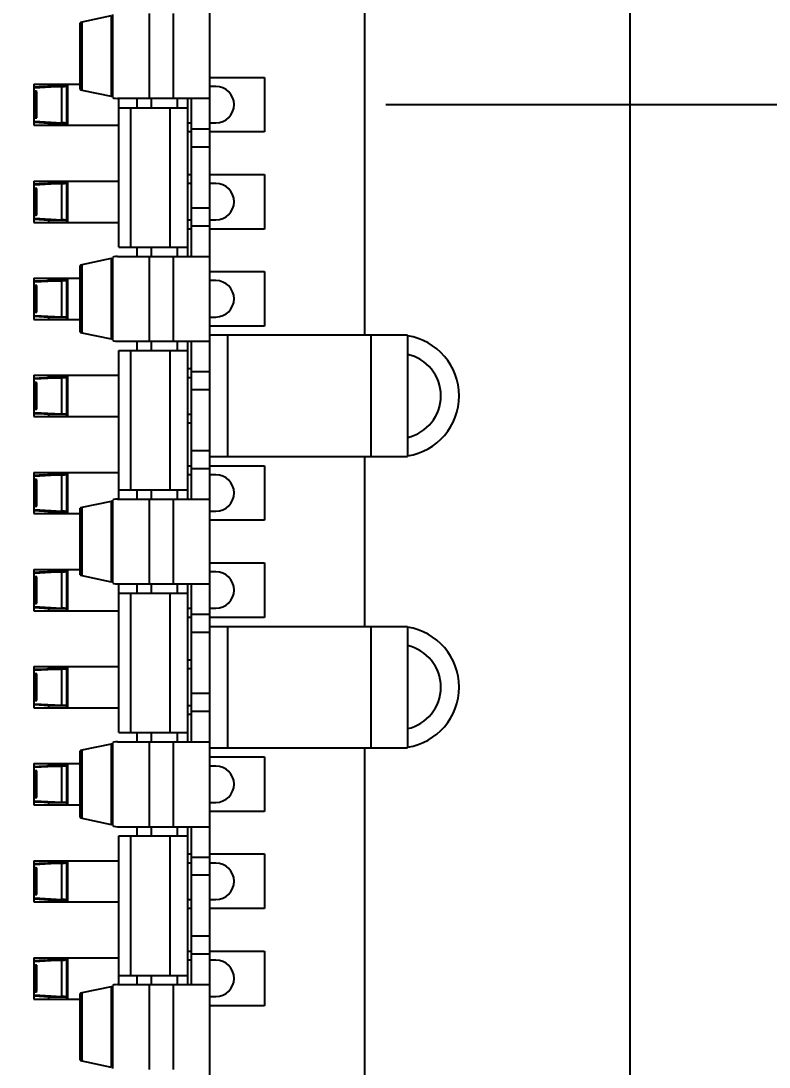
# Model space of a CAD drawing. Header units: millimetres. Extents: x 0 to 841, y 0 to 594.
# Drawn here: x 384.07 to 390.24, y 348 to 356.62 of the extents above; entities that cross this region are included whole.
import ezdxf

# ---------------------------------------------------------------- set-up
doc = ezdxf.new("R2010")
doc.units = ezdxf.units.MM
doc.header["$LTSCALE"] = 46.255
doc.layers.get('0').update_dxf_attribs({"linetype": 'CONTINUOUS'})
doc.layers.add('ASSEM_MEM', color=7, linetype='CONTINUOUS')
doc.styles.get("Standard").update_dxf_attribs({"font": 'txt', "width": 0.8})
doc.dimstyles.new('DIMSTYLE_1', dxfattribs={"dimtxt": 3, "dimasz": 2.1, "dimexe": 2, "dimexo": 1, "dimgap": 0.75, "dimtad": 0, "dimtih": 1, "dimtoh": 1, "dimzin": 0, "dimdsep": 46, "dimtxsty": 'STANDARD', "dimblk": '_FILLED', "dimblk1": '_FILLED', "dimblk2": '_FILLED', "dimcen": 0.09, "dimazin": 0, "dimtp": 0.01, "dimtm": 0.01, "dimtfac": 1, "dimtofl": 0, "dimtmove": 0, "dimatfit": 3, "dimldrblk": '_FILLED', "dimfxl": 1, "dimtolj": 1, "dimtzin": 0, "dimarcsym": 0})

# ---------------------------------------------------------------- blocks, each defined once
blk = doc.blocks.new('*D15')
at = {"color": 7, "linetype": 'CONTINUOUS'}
for p, q in [((385.4065, 374.0309), (412.0431, 375.5636)), ((412.0431, 375.5636), (412.0431, 374.9567)), ((385.4065, 357.1553), (385.4065, 374.0309))]:
    blk.add_line(p, q, dxfattribs=at)
at = {"color": 7, "linetype": 'CONTINUOUS', "insert": (408.2931, 373.4567), "char_height": 3, "width": 14.4, "attachment_point": 3, "rotation": 90, "line_spacing_factor": 0.9}
blk.add_mtext('169.31', dxfattribs=at)
blk = doc.blocks.new('_FILLED')
at = {"color": 0, "linetype": 'BYBLOCK'}
blk.add_solid([(0, 0), (-1, 0.1667), (-1, -0.1667)], dxfattribs=at)
blk = doc.blocks.new('*D32')
at = {"color": 7, "linetype": 'CONTINUOUS'}
for p, q in [((351.8965, 329.9903), (369.83, 329.9903)), ((369.83, 329.9903), (372.9964, 324.6812)), ((372.9964, 324.6812), (426.0896, 324.6812))]:
    blk.add_line(p, q, dxfattribs=at)
at = {"color": 7, "linetype": 'CONTINUOUS', "insert": (427.5896, 328.4312), "char_height": 3, "width": 14.4, "attachment_point": 1, "line_spacing_factor": 0.9}
blk.add_mtext('156.65', dxfattribs=at)
blk = doc.blocks.new('*D33')
at = {"color": 7, "linetype": 'CONTINUOUS'}
blk.add_line((387.0815, 355.9303), (424.92, 355.9303), dxfattribs=at)
at = {"color": 7, "linetype": 'CONTINUOUS', "insert": (426.42, 359.6803), "char_height": 3, "width": 14.4, "attachment_point": 1, "line_spacing_factor": 0.9}
blk.add_mtext('130.71', dxfattribs=at)
blk = doc.blocks.new('*D54')
at = {"color": 7, "linetype": 'CONTINUOUS'}
blk.add_line((387.0815, 338.9303), (426.0187, 338.9303), dxfattribs=at)
at = {"color": 7, "linetype": 'CONTINUOUS', "insert": (427.5187, 342.6803), "char_height": 3, "width": 14.4, "attachment_point": 1, "line_spacing_factor": 0.9}
blk.add_mtext('147.71', dxfattribs=at)

msp = doc.modelspace()

# ---------------------------------------------------------------- linework, layer by layer
at = {"layer": 'ASSEM_MEM', "color": 7, "linetype": 'CONTINUOUS'}
for p, q in [((389.0965, 314.6403), (389.0965, 482.6403)), ((386.9065, 360.5803), (386.9065, 354.0303)), ((385.6315, 345.8803), (385.6315, 358.3803)), ((384.8196, 356.6612), (384.5756, 356.6102)), ((384.8196, 356.6612), (384.8196, 355.9994)), ((384.8315, 355.9888), (384.8315, 356.6719)), ((385.1315, 356.6803), (385.1315, 355.9803)), ((385.3315, 355.9803), (385.3315, 356.6803)), ((384.5637, 356.0556), (384.5637, 356.6051)), ((384.5756, 356.6102), (384.5756, 356.0505)), ((385.6315, 356.1553), (386.0815, 356.1553)), ((386.0815, 356.1553), (386.0815, 355.7053)), ((384.1815, 356.1003), (384.5637, 356.1003)), ((384.1815, 356.1003), (384.1815, 355.7603)), ((384.2672, 356.0793), (384.1829, 356.0747)), ((384.4121, 356.0793), (384.1833, 356.0668)), ((384.2672, 356.0793), (384.4121, 356.0793)), ((384.3015, 356.1003), (384.3015, 356.0845)), ((384.3015, 356.0845), (384.4515, 356.0845)), ((384.4515, 356.0837), (384.3015, 356.0837)), ((384.4121, 355.7814), (384.4121, 356.0793)), ((384.4515, 356.1003), (384.4515, 356.0845)), ((384.4515, 356.0837), (384.4515, 355.777)), ((384.4615, 356.0803), (384.4515, 356.0803)), ((384.4615, 355.7603), (384.4615, 356.1003)), ((384.5756, 356.0505), (384.8196, 355.9994)), ((385.6815, 356.0803), (385.6315, 356.0803)), ((384.1815, 356.0366), (384.197, 356.0366)), ((384.1933, 355.9566), (384.1815, 355.9566)), ((384.1933, 355.9041), (384.1933, 355.9566)), ((384.197, 356.0366), (384.2048, 356.0391)), ((384.2048, 356.0391), (384.2051, 356.0393)), ((384.2048, 355.8216), (384.2048, 356.0391)), ((384.2051, 355.8214), (384.2051, 356.0393)), ((385.6315, 355.9803), (384.8717, 355.9803)), ((384.8815, 354.7553), (384.8815, 355.9803)), ((385.0315, 355.9803), (385.0315, 355.9053)), ((385.1515, 355.9053), (385.1515, 355.9803)), ((385.3615, 355.9803), (385.3615, 355.9053)), ((385.4515, 354.6803), (385.4515, 355.9803)), ((385.4815, 354.6803), (385.4815, 355.9803)), ((384.1815, 355.9041), (384.1933, 355.9041)), ((384.8815, 355.9053), (385.4515, 355.9053)), ((384.9815, 354.7553), (384.9815, 355.9053)), ((385.3015, 355.9053), (385.3015, 354.7553)), ((384.197, 355.8241), (384.1815, 355.8241)), ((384.1829, 355.786), (384.2672, 355.7814)), ((384.1833, 355.7939), (384.4121, 355.7814)), ((384.197, 355.8241), (384.2048, 355.8216)), ((384.2051, 355.8214), (384.2048, 355.8216)), ((384.2672, 355.7814), (384.4121, 355.7814)), ((384.1815, 355.7603), (384.8815, 355.7603)), ((384.4515, 355.777), (384.3015, 355.777)), ((384.4515, 355.7761), (384.3015, 355.7761)), ((384.3015, 355.7761), (384.3015, 355.7603)), ((384.4515, 355.777), (384.4471, 355.7785)), ((384.4515, 355.7803), (384.4615, 355.7803)), ((384.4515, 355.7761), (384.4515, 355.7603)), ((385.4515, 355.7803), (385.4815, 355.7803)), ((385.4815, 355.7053), (385.4515, 355.7053)), ((385.4815, 355.7303), (385.6315, 355.7303)), ((385.6315, 355.7803), (385.6815, 355.7803)), ((386.0815, 355.7053), (385.6315, 355.7053)), ((385.6315, 355.5803), (385.4815, 355.5803)), ((385.4515, 355.3553), (385.4815, 355.3553)), ((385.6315, 355.3553), (386.0815, 355.3553)), ((386.0815, 355.3553), (386.0815, 354.9053)), ((384.1815, 355.3003), (384.8815, 355.3003)), ((384.1815, 355.3003), (384.1815, 354.9603)), ((384.2672, 355.2793), (384.1829, 355.2747)), ((384.4121, 355.2793), (384.1833, 355.2668)), ((384.2672, 355.2793), (384.4121, 355.2793)), ((384.3015, 355.3003), (384.3015, 355.2845)), ((384.3015, 355.2845), (384.4515, 355.2845)), ((384.4515, 355.2837), (384.3015, 355.2837)), ((384.4121, 354.9814), (384.4121, 355.2793)), ((384.4515, 355.3003), (384.4515, 355.2845)), ((384.4515, 355.2837), (384.4515, 354.977)), ((384.4615, 355.2803), (384.4515, 355.2803)), ((384.4615, 354.9603), (384.4615, 355.3003)), ((385.4815, 355.2803), (385.4515, 355.2803)), ((385.6815, 355.2803), (385.6315, 355.2803)), ((384.1815, 355.2366), (384.197, 355.2366)), ((384.197, 355.2366), (384.2048, 355.2391)), ((384.2048, 355.2391), (384.2051, 355.2393)), ((384.2048, 355.0216), (384.2048, 355.2391)), ((384.2051, 355.0214), (384.2051, 355.2393)), ((384.1933, 355.1566), (384.1815, 355.1566)), ((384.1815, 355.1041), (384.1933, 355.1041)), ((384.1933, 355.1041), (384.1933, 355.1566)), ((384.197, 355.0241), (384.1815, 355.0241)), ((384.197, 355.0241), (384.2048, 355.0216)), ((384.2051, 355.0214), (384.2048, 355.0216)), ((385.4815, 355.0803), (385.6315, 355.0803)), ((384.1815, 354.9603), (384.8815, 354.9603)), ((384.1829, 354.986), (384.2672, 354.9814)), ((384.1833, 354.9939), (384.4121, 354.9814)), ((384.2672, 354.9814), (384.4121, 354.9814)), ((384.4515, 354.977), (384.3015, 354.977)), ((384.4515, 354.9761), (384.3015, 354.9761)), ((384.3015, 354.9761), (384.3015, 354.9603)), ((384.4515, 354.977), (384.4471, 354.9785)), ((384.4515, 354.9803), (384.4615, 354.9803)), ((384.4515, 354.9761), (384.4515, 354.9603)), ((385.4515, 354.9803), (385.4815, 354.9803)), ((385.6315, 354.9303), (385.4815, 354.9303)), ((385.6315, 354.9803), (385.6815, 354.9803)), ((385.4815, 354.9053), (385.4515, 354.9053)), ((386.0815, 354.9053), (385.6315, 354.9053)), ((384.8815, 354.7553), (385.4515, 354.7553)), ((385.0315, 354.7553), (385.0315, 354.6803)), ((385.1515, 354.6803), (385.1515, 354.7553)), ((385.3615, 354.7553), (385.3615, 354.6803)), ((384.8196, 354.6612), (384.5756, 354.6102)), ((384.8196, 354.6612), (384.8196, 353.9994)), ((384.8315, 353.9888), (384.8315, 354.6719)), ((384.8717, 354.6803), (385.6315, 354.6803)), ((385.1315, 354.6803), (385.1315, 353.9803)), ((385.3315, 353.9803), (385.3315, 354.6803)), ((384.5637, 354.0556), (384.5637, 354.6051)), ((384.5756, 354.6102), (384.5756, 354.0505)), ((384.1815, 354.5003), (384.5637, 354.5003)), ((384.1815, 354.5003), (384.1815, 354.1603)), ((384.3015, 354.5003), (384.3015, 354.4845)), ((384.4515, 354.5003), (384.4515, 354.4845)), ((384.4615, 354.1603), (384.4615, 354.5003)), ((385.6315, 354.5553), (386.0815, 354.5553)), ((386.0815, 354.5553), (386.0815, 354.1053)), ((384.1815, 354.4366), (384.197, 354.4366)), ((384.2672, 354.4793), (384.1829, 354.4747)), ((384.4121, 354.4793), (384.1833, 354.4668)), ((384.197, 354.4366), (384.2048, 354.4391)), ((384.2048, 354.4391), (384.2051, 354.4393)), ((384.2048, 354.2216), (384.2048, 354.4391)), ((384.2051, 354.2214), (384.2051, 354.4393)), ((384.2672, 354.4793), (384.4121, 354.4793)), ((384.3015, 354.4845), (384.4515, 354.4845)), ((384.4515, 354.4837), (384.3015, 354.4837)), ((384.4121, 354.1814), (384.4121, 354.4793)), ((384.4515, 354.4837), (384.4515, 354.177)), ((384.4615, 354.4803), (384.4515, 354.4803)), ((385.6815, 354.4803), (385.6315, 354.4803)), ((384.1933, 354.3566), (384.1815, 354.3566)), ((384.1933, 354.3041), (384.1933, 354.3566)), ((384.1815, 354.3041), (384.1933, 354.3041)), ((384.197, 354.2241), (384.1815, 354.2241)), ((384.1815, 354.1603), (384.5637, 354.1603)), ((384.1829, 354.186), (384.2672, 354.1814)), ((384.1833, 354.1939), (384.4121, 354.1814)), ((384.197, 354.2241), (384.2048, 354.2216)), ((384.2051, 354.2214), (384.2048, 354.2216)), ((384.2672, 354.1814), (384.4121, 354.1814)), ((384.4515, 354.177), (384.3015, 354.177)), ((384.4515, 354.1761), (384.3015, 354.1761)), ((384.3015, 354.1761), (384.3015, 354.1603)), ((384.4515, 354.177), (384.4471, 354.1785)), ((384.4515, 354.1803), (384.4615, 354.1803)), ((384.4515, 354.1761), (384.4515, 354.1603)), ((385.6315, 354.1803), (385.6815, 354.1803)), ((386.0815, 354.1053), (385.6315, 354.1053)), ((384.5756, 354.0505), (384.8196, 353.9994)), ((384.8717, 353.9803), (385.6315, 353.9803)), ((385.0315, 353.9803), (385.0315, 353.9053)), ((385.1515, 353.9053), (385.1515, 353.9803)), ((385.3615, 353.9803), (385.3615, 353.9053)), ((385.4515, 352.6803), (385.4515, 353.9803)), ((385.4815, 352.6803), (385.4815, 353.9803)), ((387.2615, 354.0303), (385.6315, 354.0303)), ((385.7815, 353.0303), (385.7815, 354.0303)), ((386.9615, 353.0303), (386.9615, 354.0303)), ((387.2615, 354.0303), (387.2615, 353.0303)), ((384.8815, 353.9053), (385.4515, 353.9053)), ((384.8815, 352.6803), (384.8815, 353.9053)), ((384.9815, 352.7553), (384.9815, 353.9053)), ((385.3015, 353.9053), (385.3015, 352.7553)), ((385.4515, 353.7553), (385.4815, 353.7553)), ((385.4815, 353.7303), (385.6315, 353.7303)), ((384.1815, 353.7003), (384.8815, 353.7003)), ((384.1815, 353.7003), (384.1815, 353.3603)), ((384.1815, 353.6366), (384.197, 353.6366)), ((384.2672, 353.6793), (384.1829, 353.6747)), ((384.4121, 353.6793), (384.1833, 353.6668)), ((384.197, 353.6366), (384.2048, 353.6391)), ((384.2048, 353.6391), (384.2051, 353.6393)), ((384.2048, 353.4216), (384.2048, 353.6391)), ((384.2051, 353.4214), (384.2051, 353.6393)), ((384.2672, 353.6793), (384.4121, 353.6793)), ((384.3015, 353.7003), (384.3015, 353.6845)), ((384.3015, 353.6845), (384.4515, 353.6845)), ((384.4515, 353.6837), (384.3015, 353.6837)), ((384.4121, 353.3814), (384.4121, 353.6793)), ((384.4515, 353.7003), (384.4515, 353.6845)), ((384.4515, 353.6837), (384.4515, 353.377)), ((384.4615, 353.6803), (384.4515, 353.6803)), ((384.4615, 353.3603), (384.4615, 353.7003)), ((385.4815, 353.6803), (385.4515, 353.6803)), ((384.1933, 353.5566), (384.1815, 353.5566)), ((384.1933, 353.5041), (384.1933, 353.5566)), ((385.6315, 353.5803), (385.4815, 353.5803)), ((384.1815, 353.5041), (384.1933, 353.5041)), ((384.197, 353.4241), (384.1815, 353.4241)), ((384.1829, 353.386), (384.2672, 353.3814)), ((384.1833, 353.3939), (384.4121, 353.3814)), ((384.197, 353.4241), (384.2048, 353.4216)), ((384.2051, 353.4214), (384.2048, 353.4216)), ((384.2672, 353.3814), (384.4121, 353.3814)), ((384.4515, 353.377), (384.3015, 353.377)), ((384.4515, 353.3761), (384.3015, 353.3761)), ((384.3015, 353.3761), (384.3015, 353.3603)), ((384.4515, 353.377), (384.4471, 353.3785)), ((384.4515, 353.3803), (384.4615, 353.3803)), ((384.4515, 353.3761), (384.4515, 353.3603)), ((385.4515, 353.3803), (385.4815, 353.3803)), ((384.1815, 353.3603), (384.8815, 353.3603)), ((385.4815, 353.3053), (385.4515, 353.3053)), ((385.4815, 353.0803), (385.6315, 353.0803)), ((385.6315, 353.0303), (387.2615, 353.0303)), ((386.9065, 353.0303), (386.9065, 351.6303)), ((385.4515, 352.9553), (385.4815, 352.9553)), ((385.6315, 352.9553), (386.0815, 352.9553)), ((386.0815, 352.9553), (386.0815, 352.5053)), ((384.1815, 352.9003), (384.8815, 352.9003)), ((384.1815, 352.9003), (384.1815, 352.5603)), ((384.2672, 352.8793), (384.1829, 352.8747)), ((384.4121, 352.8793), (384.1833, 352.8668)), ((384.2672, 352.8793), (384.4121, 352.8793)), ((384.3015, 352.9003), (384.3015, 352.8845)), ((384.3015, 352.8845), (384.4515, 352.8845)), ((384.4515, 352.8837), (384.3015, 352.8837)), ((384.4121, 352.5814), (384.4121, 352.8793)), ((384.4515, 352.9003), (384.4515, 352.8845)), ((384.4515, 352.8837), (384.4515, 352.577)), ((384.4615, 352.8803), (384.4515, 352.8803)), ((384.4615, 352.5603), (384.4615, 352.9003)), ((385.4815, 352.8803), (385.4515, 352.8803)), ((385.6315, 352.9303), (385.4815, 352.9303)), ((385.6815, 352.8803), (385.6315, 352.8803)), ((384.1815, 352.8366), (384.197, 352.8366)), ((384.197, 352.8366), (384.2048, 352.8391)), ((384.2048, 352.8391), (384.2051, 352.8393)), ((384.2048, 352.6216), (384.2048, 352.8391)), ((384.2051, 352.6214), (384.2051, 352.8393)), ((384.1933, 352.7566), (384.1815, 352.7566)), ((384.1815, 352.7041), (384.1933, 352.7041)), ((384.1933, 352.7041), (384.1933, 352.7566)), ((384.8717, 352.6803), (385.6315, 352.6803)), ((384.8815, 352.7553), (385.4515, 352.7553)), ((385.0315, 352.7553), (385.0315, 352.6803)), ((385.1315, 352.6803), (385.1315, 351.9803)), ((385.1515, 352.6803), (385.1515, 352.7553)), ((385.3315, 351.9803), (385.3315, 352.6803)), ((385.3615, 352.7553), (385.3615, 352.6803)), ((384.197, 352.6241), (384.1815, 352.6241)), ((384.1833, 352.5939), (384.4121, 352.5814)), ((384.197, 352.6241), (384.2048, 352.6216)), ((384.2051, 352.6214), (384.2048, 352.6216)), ((384.5637, 352.0556), (384.5637, 352.6051)), ((384.8196, 352.6612), (384.5756, 352.6102)), ((384.5756, 352.6102), (384.5756, 352.0505)), ((384.8196, 352.6612), (384.8196, 351.9994)), ((384.8315, 351.9888), (384.8315, 352.6719)), ((384.1815, 352.5603), (384.5637, 352.5603)), ((384.1829, 352.586), (384.2672, 352.5814)), ((384.2672, 352.5814), (384.4121, 352.5814)), ((384.4515, 352.577), (384.3015, 352.577)), ((384.4515, 352.5761), (384.3015, 352.5761)), ((384.3015, 352.5761), (384.3015, 352.5603)), ((384.4515, 352.577), (384.4471, 352.5785)), ((384.4515, 352.5803), (384.4615, 352.5803)), ((384.4515, 352.5761), (384.4515, 352.5603)), ((385.6315, 352.5803), (385.6815, 352.5803)), ((386.0815, 352.5053), (385.6315, 352.5053)), ((384.1815, 352.1003), (384.5637, 352.1003)), ((384.1815, 352.1003), (384.1815, 351.7603)), ((384.2672, 352.0793), (384.1829, 352.0747)), ((384.4121, 352.0793), (384.1833, 352.0668)), ((384.2672, 352.0793), (384.4121, 352.0793)), ((384.3015, 352.1003), (384.3015, 352.0845)), ((384.3015, 352.0845), (384.4515, 352.0845)), ((384.4515, 352.0837), (384.3015, 352.0837)), ((384.4121, 351.7814), (384.4121, 352.0793)), ((384.4515, 352.1003), (384.4515, 352.0845)), ((384.4515, 352.0837), (384.4515, 351.777)), ((384.4615, 352.0803), (384.4515, 352.0803)), ((384.4615, 351.7603), (384.4615, 352.1003)), ((385.6315, 352.1553), (386.0815, 352.1553)), ((385.6815, 352.0803), (385.6315, 352.0803)), ((386.0815, 352.1553), (386.0815, 351.7053)), ((384.1815, 352.0366), (384.197, 352.0366)), ((384.197, 352.0366), (384.2048, 352.0391)), ((384.2048, 352.0391), (384.2051, 352.0393)), ((384.2048, 351.8216), (384.2048, 352.0391)), ((384.2051, 351.8214), (384.2051, 352.0393)), ((384.5756, 352.0505), (384.8196, 351.9994)), ((384.1933, 351.9566), (384.1815, 351.9566)), ((384.1815, 351.9041), (384.1933, 351.9041)), ((384.1933, 351.9041), (384.1933, 351.9566)), ((384.8717, 351.9803), (385.6315, 351.9803)), ((384.8815, 350.7553), (384.8815, 351.9803)), ((384.8815, 351.9053), (385.4515, 351.9053)), ((384.9815, 350.7553), (384.9815, 351.9053)), ((385.0315, 351.9803), (385.0315, 351.9053)), ((385.1515, 351.9053), (385.1515, 351.9803)), ((385.3015, 351.9053), (385.3015, 350.7553)), ((385.3615, 351.9803), (385.3615, 351.9053)), ((385.4515, 350.6803), (385.4515, 351.9803)), ((385.4815, 350.6803), (385.4815, 351.9803)), ((384.197, 351.8241), (384.1815, 351.8241)), ((384.197, 351.8241), (384.2048, 351.8216)), ((384.2051, 351.8214), (384.2048, 351.8216)), ((384.1815, 351.7603), (384.8815, 351.7603)), ((384.1829, 351.786), (384.2672, 351.7814)), ((384.1833, 351.7939), (384.4121, 351.7814)), ((384.2672, 351.7814), (384.4121, 351.7814)), ((384.4515, 351.777), (384.3015, 351.777)), ((384.4515, 351.7761), (384.3015, 351.7761)), ((384.3015, 351.7761), (384.3015, 351.7603)), ((384.4515, 351.777), (384.4471, 351.7785)), ((384.4515, 351.7803), (384.4615, 351.7803)), ((384.4515, 351.7761), (384.4515, 351.7603)), ((385.4515, 351.7803), (385.4815, 351.7803)), ((385.4815, 351.7303), (385.6315, 351.7303)), ((385.6315, 351.7803), (385.6815, 351.7803)), ((385.4815, 351.7053), (385.4515, 351.7053)), ((386.0815, 351.7053), (385.6315, 351.7053)), ((385.6315, 351.5803), (385.4815, 351.5803)), ((385.6315, 351.6303), (387.2615, 351.6303)), ((385.7815, 350.6303), (385.7815, 351.6303)), ((386.9615, 350.6303), (386.9615, 351.6303)), ((387.2615, 351.6303), (387.2615, 350.6303)), ((384.1815, 351.3003), (384.8815, 351.3003)), ((384.1815, 351.3003), (384.1815, 350.9603)), ((384.3015, 351.3003), (384.3015, 351.2845)), ((384.4515, 351.3003), (384.4515, 351.2845)), ((384.4615, 350.9603), (384.4615, 351.3003)), ((385.4515, 351.3553), (385.4815, 351.3553)), ((384.1815, 351.2366), (384.197, 351.2366)), ((384.2672, 351.2793), (384.1829, 351.2747)), ((384.4121, 351.2793), (384.1833, 351.2668)), ((384.197, 351.2366), (384.2048, 351.2391)), ((384.2048, 351.2391), (384.2051, 351.2393)), ((384.2048, 351.0216), (384.2048, 351.2391)), ((384.2051, 351.0214), (384.2051, 351.2393)), ((384.2672, 351.2793), (384.4121, 351.2793)), ((384.3015, 351.2845), (384.4515, 351.2845)), ((384.4515, 351.2837), (384.3015, 351.2837)), ((384.4121, 350.9814), (384.4121, 351.2793)), ((384.4515, 351.2837), (384.4515, 350.977)), ((384.4615, 351.2803), (384.4515, 351.2803)), ((385.4815, 351.2803), (385.4515, 351.2803)), ((384.1933, 351.1566), (384.1815, 351.1566)), ((384.1933, 351.1041), (384.1933, 351.1566)), ((384.1815, 351.1041), (384.1933, 351.1041)), ((385.4815, 351.0803), (385.6315, 351.0803)), ((384.197, 351.0241), (384.1815, 351.0241)), ((384.1815, 350.9603), (384.8815, 350.9603)), ((384.1829, 350.986), (384.2672, 350.9814)), ((384.1833, 350.9939), (384.4121, 350.9814)), ((384.197, 351.0241), (384.2048, 351.0216)), ((384.2051, 351.0214), (384.2048, 351.0216)), ((384.2672, 350.9814), (384.4121, 350.9814)), ((384.4515, 350.977), (384.3015, 350.977)), ((384.4515, 350.9761), (384.3015, 350.9761)), ((384.3015, 350.9761), (384.3015, 350.9603)), ((384.4515, 350.977), (384.4471, 350.9785)), ((384.4515, 350.9803), (384.4615, 350.9803)), ((384.4515, 350.9761), (384.4515, 350.9603)), ((385.4515, 350.9803), (385.4815, 350.9803)), ((385.4815, 350.9053), (385.4515, 350.9053)), ((385.6315, 350.9303), (385.4815, 350.9303)), ((384.8815, 350.7553), (385.4515, 350.7553)), ((385.0315, 350.7553), (385.0315, 350.6803)), ((385.1515, 350.6803), (385.1515, 350.7553)), ((385.3615, 350.7553), (385.3615, 350.6803)), ((384.8196, 350.6612), (384.5756, 350.6102)), ((384.5756, 350.6102), (384.5756, 350.0505)), ((384.8196, 350.6612), (384.8196, 349.9994)), ((384.8315, 349.9888), (384.8315, 350.6719)), ((384.8717, 350.6803), (385.6315, 350.6803)), ((385.1315, 350.6803), (385.1315, 349.9803)), ((385.3315, 349.9803), (385.3315, 350.6803)), ((385.6315, 350.6303), (387.2615, 350.6303)), ((386.9065, 350.6303), (386.9065, 343.6803)), ((384.5637, 350.0556), (384.5637, 350.6051)), ((385.6315, 350.5553), (386.0815, 350.5553)), ((386.0815, 350.5553), (386.0815, 350.1053)), ((384.1815, 350.5003), (384.5637, 350.5003)), ((384.1815, 350.5003), (384.1815, 350.1603)), ((384.1815, 350.4366), (384.197, 350.4366)), ((384.2672, 350.4793), (384.1829, 350.4747)), ((384.4121, 350.4793), (384.1833, 350.4668)), ((384.197, 350.4366), (384.2048, 350.4391)), ((384.2048, 350.4391), (384.2051, 350.4393)), ((384.2048, 350.2216), (384.2048, 350.4391)), ((384.2051, 350.2214), (384.2051, 350.4393)), ((384.2672, 350.4793), (384.4121, 350.4793)), ((384.3015, 350.5003), (384.3015, 350.4845)), ((384.3015, 350.4845), (384.4515, 350.4845)), ((384.4515, 350.4837), (384.3015, 350.4837)), ((384.4121, 350.1814), (384.4121, 350.4793)), ((384.4515, 350.5003), (384.4515, 350.4845)), ((384.4515, 350.4837), (384.4515, 350.177)), ((384.4615, 350.4803), (384.4515, 350.4803)), ((384.4615, 350.1603), (384.4615, 350.5003)), ((385.6815, 350.4803), (385.6315, 350.4803)), ((384.1933, 350.3566), (384.1815, 350.3566)), ((384.1933, 350.3041), (384.1933, 350.3566)), ((384.1815, 350.3041), (384.1933, 350.3041)), ((384.197, 350.2241), (384.1815, 350.2241)), ((384.1829, 350.186), (384.2672, 350.1814)), ((384.1833, 350.1939), (384.4121, 350.1814)), ((384.197, 350.2241), (384.2048, 350.2216)), ((384.2051, 350.2214), (384.2048, 350.2216)), ((384.2672, 350.1814), (384.4121, 350.1814)), ((384.4515, 350.177), (384.4471, 350.1785)), ((384.4515, 350.1803), (384.4615, 350.1803)), ((385.6315, 350.1803), (385.6815, 350.1803)), ((384.1815, 350.1603), (384.5637, 350.1603)), ((384.4515, 350.177), (384.3015, 350.177)), ((384.4515, 350.1761), (384.3015, 350.1761)), ((384.3015, 350.1761), (384.3015, 350.1603)), ((384.4515, 350.1761), (384.4515, 350.1603)), ((386.0815, 350.1053), (385.6315, 350.1053)), ((384.5756, 350.0505), (384.8196, 349.9994)), ((384.8717, 349.9803), (385.6315, 349.9803)), ((385.0315, 349.9803), (385.0315, 349.9053)), ((385.1515, 349.9053), (385.1515, 349.9803)), ((385.3615, 349.9803), (385.3615, 349.9053)), ((385.4515, 348.6803), (385.4515, 349.9803)), ((385.4815, 348.6803), (385.4815, 349.9803)), ((384.8815, 349.9053), (385.4515, 349.9053)), ((384.8815, 348.6803), (384.8815, 349.9053)), ((384.9815, 348.7553), (384.9815, 349.9053)), ((385.3015, 349.9053), (385.3015, 348.7553)), ((385.4515, 349.7553), (385.4815, 349.7553)), ((385.6315, 349.7553), (386.0815, 349.7553)), ((386.0815, 349.7553), (386.0815, 349.3053)), ((384.1815, 349.7003), (384.8815, 349.7003)), ((384.1815, 349.7003), (384.1815, 349.3603)), ((384.2672, 349.6793), (384.1829, 349.6747)), ((384.4121, 349.6793), (384.1833, 349.6668)), ((384.2672, 349.6793), (384.4121, 349.6793)), ((384.3015, 349.7003), (384.3015, 349.6845)), ((384.3015, 349.6845), (384.4515, 349.6845)), ((384.4515, 349.6837), (384.3015, 349.6837)), ((384.4121, 349.3814), (384.4121, 349.6793)), ((384.4515, 349.7003), (384.4515, 349.6845)), ((384.4515, 349.6837), (384.4515, 349.377)), ((384.4615, 349.6803), (384.4515, 349.6803)), ((384.4615, 349.3603), (384.4615, 349.7003)), ((385.4815, 349.6803), (385.4515, 349.6803)), ((385.4815, 349.7303), (385.6315, 349.7303)), ((385.6815, 349.6803), (385.6315, 349.6803)), ((384.1815, 349.6366), (384.197, 349.6366)), ((384.197, 349.6366), (384.2048, 349.6391)), ((384.2048, 349.6391), (384.2051, 349.6393)), ((384.2048, 349.4216), (384.2048, 349.6391)), ((384.2051, 349.4214), (384.2051, 349.6393)), ((385.6315, 349.5803), (385.4815, 349.5803)), ((384.1933, 349.5566), (384.1815, 349.5566)), ((384.1815, 349.5041), (384.1933, 349.5041)), ((384.1933, 349.5041), (384.1933, 349.5566)), ((384.197, 349.4241), (384.1815, 349.4241)), ((384.197, 349.4241), (384.2048, 349.4216)), ((384.2051, 349.4214), (384.2048, 349.4216)), ((384.1815, 349.3603), (384.8815, 349.3603)), ((384.1829, 349.386), (384.2672, 349.3814)), ((384.1833, 349.3939), (384.4121, 349.3814)), ((384.2672, 349.3814), (384.4121, 349.3814)), ((384.4515, 349.377), (384.3015, 349.377)), ((384.4515, 349.3761), (384.3015, 349.3761)), ((384.3015, 349.3761), (384.3015, 349.3603)), ((384.4515, 349.377), (384.4471, 349.3785)), ((384.4515, 349.3803), (384.4615, 349.3803)), ((384.4515, 349.3761), (384.4515, 349.3603)), ((385.4515, 349.3803), (385.4815, 349.3803)), ((385.6315, 349.3803), (385.6815, 349.3803)), ((385.4815, 349.3053), (385.4515, 349.3053)), ((386.0815, 349.3053), (385.6315, 349.3053)), ((385.4815, 349.0803), (385.6315, 349.0803)), ((384.1815, 348.9003), (384.8815, 348.9003)), ((384.1815, 348.9003), (384.1815, 348.5603)), ((384.3015, 348.9003), (384.3015, 348.8845)), ((384.3015, 348.8845), (384.4515, 348.8845)), ((384.4515, 348.9003), (384.4515, 348.8845)), ((384.4615, 348.5603), (384.4615, 348.9003)), ((385.4515, 348.9553), (385.4815, 348.9553)), ((385.6315, 348.9303), (385.4815, 348.9303)), ((385.6315, 348.9553), (386.0815, 348.9553)), ((386.0815, 348.9553), (386.0815, 348.5053)), ((384.1815, 348.8366), (384.197, 348.8366)), ((384.2672, 348.8793), (384.1829, 348.8747)), ((384.4121, 348.8793), (384.1833, 348.8668)), ((384.197, 348.8366), (384.2048, 348.8391)), ((384.2048, 348.8391), (384.2051, 348.8393)), ((384.2048, 348.6216), (384.2048, 348.8391)), ((384.2051, 348.6214), (384.2051, 348.8393)), ((384.2672, 348.8793), (384.4121, 348.8793)), ((384.4515, 348.8837), (384.3015, 348.8837)), ((384.4121, 348.5814), (384.4121, 348.8793)), ((384.4515, 348.8837), (384.4515, 348.577)), ((384.4615, 348.8803), (384.4515, 348.8803)), ((385.4815, 348.8803), (385.4515, 348.8803)), ((385.6815, 348.8803), (385.6315, 348.8803)), ((384.1933, 348.7566), (384.1815, 348.7566)), ((384.1933, 348.7041), (384.1933, 348.7566)), ((384.8815, 348.7553), (385.4515, 348.7553)), ((385.0315, 348.7553), (385.0315, 348.6803)), ((385.1515, 348.6803), (385.1515, 348.7553)), ((385.3615, 348.7553), (385.3615, 348.6803)), ((384.1815, 348.7041), (384.1933, 348.7041)), ((384.8196, 348.6612), (384.5756, 348.6102)), ((384.8196, 348.6612), (384.8196, 347.9994)), ((384.8315, 347.9888), (384.8315, 348.6719)), ((384.8717, 348.6803), (385.6315, 348.6803)), ((385.1315, 348.6803), (385.1315, 347.9803)), ((385.3315, 347.9803), (385.3315, 348.6803)), ((384.197, 348.6241), (384.1815, 348.6241)), ((384.1815, 348.5603), (384.5637, 348.5603)), ((384.1829, 348.586), (384.2672, 348.5814)), ((384.1833, 348.5939), (384.4121, 348.5814)), ((384.197, 348.6241), (384.2048, 348.6216)), ((384.2051, 348.6214), (384.2048, 348.6216)), ((384.2672, 348.5814), (384.4121, 348.5814)), ((384.4515, 348.577), (384.3015, 348.577)), ((384.4515, 348.5761), (384.3015, 348.5761)), ((384.3015, 348.5761), (384.3015, 348.5603)), ((384.4515, 348.577), (384.4471, 348.5785)), ((384.4515, 348.5803), (384.4615, 348.5803)), ((384.4515, 348.5761), (384.4515, 348.5603)), ((384.5637, 348.0556), (384.5637, 348.6051)), ((384.5756, 348.6102), (384.5756, 348.0505)), ((385.6315, 348.5803), (385.6815, 348.5803)), ((386.0815, 348.5053), (385.6315, 348.5053)), ((384.5756, 348.0505), (384.8196, 347.9994))]:
    msp.add_line(p, q, dxfattribs=at)
for points in [[(384.2051, 356.0393), (384.1972, 356.0403), (384.1815, 356.0409)], [(384.2672, 356.0793), (384.2862, 356.0807), (384.2977, 356.0822), (384.3015, 356.0837)], [(384.4121, 356.0793), (384.4339, 356.0807), (384.4471, 356.0822), (384.4515, 356.0837)], [(384.197, 356.0366), (384.1956, 356.0303), (384.1944, 356.0127), (384.1936, 355.9866), (384.1933, 355.9566)], [(384.1933, 355.9041), (384.1936, 355.874), (384.1944, 355.8479), (384.1956, 355.8304), (384.197, 355.8241)], [(384.1815, 355.8198), (384.1972, 355.8204), (384.2051, 355.8214)], [(384.3015, 355.777), (384.2977, 355.7785), (384.2862, 355.78), (384.2672, 355.7814)], [(384.4471, 355.7785), (384.4339, 355.78), (384.4121, 355.7814)], [(384.2672, 355.2793), (384.2862, 355.2807), (384.2977, 355.2822), (384.3015, 355.2837)], [(384.4121, 355.2793), (384.4339, 355.2807), (384.4471, 355.2822), (384.4515, 355.2837)], [(384.2051, 355.2393), (384.1972, 355.2403), (384.1815, 355.2409)], [(384.197, 355.2366), (384.1956, 355.2303), (384.1944, 355.2127), (384.1936, 355.1866), (384.1933, 355.1566)], [(384.1933, 355.1041), (384.1936, 355.074), (384.1944, 355.0479), (384.1956, 355.0304), (384.197, 355.0241)], [(384.1815, 355.0198), (384.1972, 355.0204), (384.2051, 355.0214)], [(384.3015, 354.977), (384.2977, 354.9785), (384.2862, 354.98), (384.2672, 354.9814)], [(384.4471, 354.9785), (384.4339, 354.98), (384.4121, 354.9814)], [(384.2051, 354.4393), (384.1972, 354.4403), (384.1815, 354.4409)], [(384.197, 354.4366), (384.1956, 354.4303), (384.1944, 354.4127), (384.1936, 354.3866), (384.1933, 354.3566)], [(384.2672, 354.4793), (384.2862, 354.4807), (384.2977, 354.4822), (384.3015, 354.4837)], [(384.4121, 354.4793), (384.4339, 354.4807), (384.4471, 354.4822), (384.4515, 354.4837)], [(384.1933, 354.3041), (384.1936, 354.274), (384.1944, 354.2479), (384.1956, 354.2304), (384.197, 354.2241)], [(384.1815, 354.2198), (384.1972, 354.2204), (384.2051, 354.2214)], [(384.3015, 354.177), (384.2977, 354.1785), (384.2862, 354.18), (384.2672, 354.1814)], [(384.4471, 354.1785), (384.4339, 354.18), (384.4121, 354.1814)], [(384.2051, 353.6393), (384.1972, 353.6403), (384.1815, 353.6409)], [(384.197, 353.6366), (384.1956, 353.6303), (384.1944, 353.6127), (384.1936, 353.5866), (384.1933, 353.5566)], [(384.2672, 353.6793), (384.2862, 353.6807), (384.2977, 353.6822), (384.3015, 353.6837)], [(384.4121, 353.6793), (384.4339, 353.6807), (384.4471, 353.6822), (384.4515, 353.6837)], [(384.1933, 353.5041), (384.1936, 353.474), (384.1944, 353.4479), (384.1956, 353.4304), (384.197, 353.4241)], [(384.1815, 353.4198), (384.1972, 353.4204), (384.2051, 353.4214)], [(384.3015, 353.377), (384.2977, 353.3785), (384.2862, 353.38), (384.2672, 353.3814)], [(384.4471, 353.3785), (384.4339, 353.38), (384.4121, 353.3814)], [(384.2672, 352.8793), (384.2862, 352.8807), (384.2977, 352.8822), (384.3015, 352.8837)], [(384.4121, 352.8793), (384.4339, 352.8807), (384.4471, 352.8822), (384.4515, 352.8837)], [(384.2051, 352.8393), (384.1972, 352.8403), (384.1815, 352.8409)], [(384.197, 352.8366), (384.1956, 352.8303), (384.1944, 352.8127), (384.1936, 352.7866), (384.1933, 352.7566)], [(384.1933, 352.7041), (384.1936, 352.674), (384.1944, 352.6479), (384.1956, 352.6304), (384.197, 352.6241)], [(384.1815, 352.6198), (384.1972, 352.6204), (384.2051, 352.6214)], [(384.3015, 352.577), (384.2977, 352.5785), (384.2862, 352.58), (384.2672, 352.5814)], [(384.4471, 352.5785), (384.4339, 352.58), (384.4121, 352.5814)], [(384.2672, 352.0793), (384.2862, 352.0807), (384.2977, 352.0822), (384.3015, 352.0837)], [(384.4121, 352.0793), (384.4339, 352.0807), (384.4471, 352.0822), (384.4515, 352.0837)], [(384.2051, 352.0393), (384.1972, 352.0403), (384.1815, 352.0409)], [(384.197, 352.0366), (384.1956, 352.0303), (384.1944, 352.0127), (384.1936, 351.9866), (384.1933, 351.9566)], [(384.1933, 351.9041), (384.1936, 351.874), (384.1944, 351.8479), (384.1956, 351.8304), (384.197, 351.8241)], [(384.1815, 351.8198), (384.1972, 351.8204), (384.2051, 351.8214)], [(384.3015, 351.777), (384.2977, 351.7785), (384.2862, 351.78), (384.2672, 351.7814)], [(384.4471, 351.7785), (384.4339, 351.78), (384.4121, 351.7814)], [(384.2051, 351.2393), (384.1972, 351.2403), (384.1815, 351.2409)], [(384.197, 351.2366), (384.1956, 351.2303), (384.1944, 351.2127), (384.1936, 351.1866), (384.1933, 351.1566)], [(384.2672, 351.2793), (384.2862, 351.2807), (384.2977, 351.2822), (384.3015, 351.2837)], [(384.4121, 351.2793), (384.4339, 351.2807), (384.4471, 351.2822), (384.4515, 351.2837)], [(384.1933, 351.1041), (384.1936, 351.074), (384.1944, 351.0479), (384.1956, 351.0304), (384.197, 351.0241)], [(384.1815, 351.0198), (384.1972, 351.0204), (384.2051, 351.0214)], [(384.3015, 350.977), (384.2977, 350.9785), (384.2862, 350.98), (384.2672, 350.9814)], [(384.4471, 350.9785), (384.4339, 350.98), (384.4121, 350.9814)], [(384.2051, 350.4393), (384.1972, 350.4403), (384.1815, 350.4409)], [(384.197, 350.4366), (384.1956, 350.4303), (384.1944, 350.4127), (384.1936, 350.3866), (384.1933, 350.3566)], [(384.2672, 350.4793), (384.2862, 350.4807), (384.2977, 350.4822), (384.3015, 350.4837)], [(384.4121, 350.4793), (384.4339, 350.4807), (384.4471, 350.4822), (384.4515, 350.4837)], [(384.1933, 350.3041), (384.1936, 350.274), (384.1944, 350.2479), (384.1956, 350.2304), (384.197, 350.2241)], [(384.1815, 350.2198), (384.1972, 350.2204), (384.2051, 350.2214)], [(384.3015, 350.177), (384.2977, 350.1785), (384.2862, 350.18), (384.2672, 350.1814)], [(384.4471, 350.1785), (384.4339, 350.18), (384.4121, 350.1814)], [(384.2672, 349.6793), (384.2862, 349.6807), (384.2977, 349.6822), (384.3015, 349.6837)], [(384.4121, 349.6793), (384.4339, 349.6807), (384.4471, 349.6822), (384.4515, 349.6837)], [(384.2051, 349.6393), (384.1972, 349.6403), (384.1815, 349.6409)], [(384.197, 349.6366), (384.1956, 349.6303), (384.1944, 349.6127), (384.1936, 349.5866), (384.1933, 349.5566)], [(384.1933, 349.5041), (384.1936, 349.474), (384.1944, 349.4479), (384.1956, 349.4304), (384.197, 349.4241)], [(384.1815, 349.4198), (384.1972, 349.4204), (384.2051, 349.4214)], [(384.3015, 349.377), (384.2977, 349.3785), (384.2862, 349.38), (384.2672, 349.3814)], [(384.4471, 349.3785), (384.4339, 349.38), (384.4121, 349.3814)], [(384.2051, 348.8393), (384.1972, 348.8403), (384.1815, 348.8409)], [(384.197, 348.8366), (384.1956, 348.8303), (384.1944, 348.8127), (384.1936, 348.7866), (384.1933, 348.7566)], [(384.2672, 348.8793), (384.2862, 348.8807), (384.2977, 348.8822), (384.3015, 348.8837)], [(384.4121, 348.8793), (384.4339, 348.8807), (384.4471, 348.8822), (384.4515, 348.8837)], [(384.1933, 348.7041), (384.1936, 348.674), (384.1944, 348.6479), (384.1956, 348.6304), (384.197, 348.6241)], [(384.1815, 348.6198), (384.1972, 348.6204), (384.2051, 348.6214)], [(384.3015, 348.577), (384.2977, 348.5785), (384.2862, 348.58), (384.2672, 348.5814)], [(384.4471, 348.5785), (384.4339, 348.58), (384.4121, 348.5814)]]:
    msp.add_lwpolyline(points, dxfattribs=at)
for centre, radius, start, end in [((385.6815, 355.9303), 0.15, 270, 90), ((385.6815, 355.1303), 0.15, 270, 90), ((385.6815, 354.3303), 0.15, 270, 90), ((387.1865, 353.5303), 0.5, 278.62873, 81.37127), ((387.1865, 353.5303), 0.35, 282.37514, 77.62486), ((385.6815, 352.7303), 0.15, 270, 90), ((385.6815, 351.9303), 0.15, 270, 90), ((387.1865, 351.1303), 0.5, 278.62873, 81.37127), ((387.1865, 351.1303), 0.35, 282.37514, 77.62486), ((385.6815, 350.3303), 0.15, 270, 90), ((385.6815, 349.5303), 0.15, 270, 90), ((385.6815, 348.7303), 0.15, 270, 90)]:
    msp.add_arc(centre, radius, start, end, dxfattribs=at)
for centre, major_axis, start_param, end_param in [((384.9137, 356.6051), (0.35, 0), 2.879793, 3.141593), ((384.9137, 356.0556), (0.35, 0), -3.141593, -2.879793), ((384.4815, 355.9944), (0.35, 0), 0, 0.261799), ((385.1315, 355.9888), (0.3, 0), 3.141593, 3.665191), ((384.4815, 354.6663), (0.35, 0), -0.261799, -0.174611), ((385.1315, 354.6719), (0.3, 0), 2.617994, 3.141593), ((384.9137, 354.6051), (0.35, 0), 2.879793, 3.141593), ((384.9137, 354.0556), (0.35, 0), -3.141593, -2.879793), ((384.4815, 353.9944), (0.35, 0), 0, 0.261799), ((385.1315, 353.9888), (0.3, 0), -3.141593, -2.617994), ((385.1315, 352.6719), (0.3, 0), 2.617994, 3.141593), ((384.9137, 352.6051), (0.35, 0), 2.879793, 3.141593), ((384.4815, 352.6663), (0.35, 0), -0.261799, -0.174611), ((384.9137, 352.0556), (0.35, 0), -3.141593, -2.879793), ((384.4815, 351.9944), (0.35, 0), 0, 0.261799), ((385.1315, 351.9888), (0.3, 0), -3.141593, -2.617994), ((384.9137, 350.6051), (0.35, 0), 2.879793, 3.141593), ((384.4815, 350.6663), (0.35, 0), -0.261799, -0.174611), ((385.1315, 350.6719), (0.3, 0), 2.617994, 3.141593), ((384.9137, 350.0556), (0.35, 0), -3.141593, -2.879793), ((384.4815, 349.9944), (0.35, 0), 0, 0.261799), ((385.1315, 349.9888), (0.3, 0), -3.141593, -2.617994), ((384.4815, 348.6663), (0.35, 0), -0.261799, -0.174611), ((385.1315, 348.6719), (0.3, 0), 2.617994, 3.141593), ((384.9137, 348.6051), (0.35, 0), 2.879793, 3.141593), ((384.9137, 348.0556), (0.35, 0), -3.141593, -2.879793)]:
    msp.add_ellipse(centre, major_axis=major_axis, ratio=0.05608, start_param=start_param, end_param=end_param, dxfattribs=at)

# ---------------------------------------------------------------- dimensions: what is measured, and where the dimension line sits
at = {"color": 7, "linetype": 'CONTINUOUS'}
for feature_location, offset, dtype, origin, picture, middle in [((351.8965, 329.9903), (74.1931, -5.3091), 0, (350.8965, 486.6403), '*D32', (435.1646, 326.9312)), ((387.0815, 355.9303), (37.8385, 0), 0, (386.0815, 486.6403), '*D33', (433.62, 358.1803)), ((387.0815, 338.9303), (38.9372, 0), 0, (386.0815, 486.6403), '*D54', (434.7187, 341.1803)), ((385.4065, 357.1553), (26.6366, 17.8013), 1, (216.0965, 356.1553), '*D15', (409.7931, 366.2566))]:
    dim = msp.add_ordinate_dim(feature_location=feature_location, offset=offset, dtype=dtype, origin=origin, dimstyle='DIMSTYLE_1', override={"dimtad": 1, "dimtih": 0, "dimtoh": 0}, dxfattribs=at)
    dim.commit()
    dim.dimension.update_dxf_attribs({"geometry": picture, "text_midpoint": middle})

doc.saveas('drawing.dxf')
